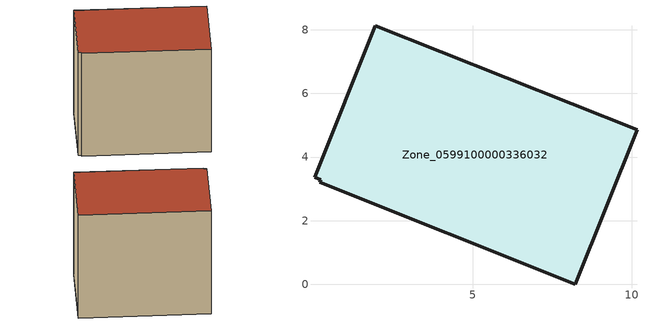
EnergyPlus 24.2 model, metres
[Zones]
Zone_0599100000336032
 floor ground (C_G): 0.23,3.29 0.04,3.37 1.94,8.13 10.16,4.85 8.22,0 0.2,3.2 z0.59
 wall outside (C_F): 10.16,4.85 1.94,8.13 0.04,3.37 0.23,3.29 0.2,3.2 8.22,0 10.16,4.85 z0.59:8.72
 roof outside (C_R): 0.04,3.37 0.23,3.29 0.2,3.2 8.22,0 10.16,4.85 1.94,8.13 z8.72
[BUILDING]
Pand.0599100000336032: North Axis=0; Terrain=City; Loads Convergence Tolerance Value=0.04; Temperature Convergence Tolerance Value=0.4; Solar Distribution=FullExterior; Maximum Number of Warmup Days=25; Minimum Number of Warmup Days=1
[Site:Location]
Rotterdam.The.Hague.AP_ZH_NLD Design_Conditions: Latitude=51.96; Longitude=4.45; Time Zone=1; Elevation=-4.5
[SITE:GROUNDTEMPERATURE:BUILDINGSURFACE]
18, 18, 18, 18, 18, 18, 18, 18, 18, 18, 18, 18
[MATERIAL] Thermal Absorptance=0.9; Solar Absorptance=0.7; Visible Absorptance=0.7
Name | Roughness | Thickness | Conductivity | Density | Specific Heat
G.TI.1975-1991 | MediumSmooth | 0.15 | 0.288461 | 540 | 1210
F.TI.1975-1991 | Rough | 0.3 | 0.230769 | 1920 | 840
R.TI.1975-1991 | MediumRough | 0.2 | 0.153846 | 1500 | 1000
[CONSTRUCTION]
C_G: G.TI.1975-1991
C_F: F.TI.1975-1991
C_R: R.TI.1975-1991
[ZONE]
Zone_0599100000336032: Type=1; Multiplier=1; Ceiling Height=Autocalculate; Volume=Autocalculate; Floor Area=autocalculate; Part of Total Floor Area=Yes
[ZONEINFILTRATION:DESIGNFLOWRATE]
Infil_Zone_0599100000336032: Zone or ZoneList or Space or SpaceList=Zone_0599100000336032; Schedule=AlwaysOn; Design Flow Rate Calculation Method=Flow/Area; Flow Rate per Floor Area=0.003; Constant Term Coefficient=1; Temperature Term Coefficient=0; Velocity Term Coefficient=0; Velocity Squared Term Coefficient=0
[HVACTEMPLATE:ZONE:IDEALLOADSAIRSYSTEM]
Zone_0599100000336032: Maximum Heating Supply Air Temperature=50; Minimum Cooling Supply Air Temperature=13; Maximum Heating Supply Air Humidity Ratio=0.0156; Minimum Cooling Supply Air Humidity Ratio=0.0077; Heating Limit=NoLimit; Cooling Limit=NoLimit; Dehumidification Control Type=ConstantSensibleHeatRatio; Cooling Sensible Heat Ratio=0.7; Dehumidification Setpoint=60; Humidification Control Type=None; Humidification Setpoint=30; Outdoor Air Method=None; Outdoor Air Flow Rate per Person=0.00944; Outdoor Air Flow Rate per Zone Floor Area=0; Outdoor Air Flow Rate per Zone=0; Demand Controlled Ventilation Type=None; Outdoor Air Economizer Type=NoEconomizer; Heat Recovery Type=None; Sensible Heat Recovery Effectiveness=0.7; Latent Heat Recovery Effectiveness=0.65
[ZONECONTROL:THERMOSTAT]
ThermostatControl_Zone_0599100000336032: Zone or ZoneList=Zone_0599100000336032; Control Type Schedule=DualSetpointControlType; Control 1=Thermostat_Zone_0599100000336032; Temperature Difference Between Cutout And Setpoint=0
[THERMOSTATSETPOINT:DUALSETPOINT]
Thermostat_Zone_0599100000336032: Heating Setpoint Temperature Schedule=HeatingSetpoint_Zone_0599100000336032; Cooling Setpoint Temperature Schedule=CoolingSetpoint_Zone_0599100000336032
[SCHEDULE:COMPACT]
HeatingSetpoint_Zone_0599100000336032: Through: 12/31, For: AllDays, Until: 24:00, 21
CoolingSetpoint_Zone_0599100000336032: Through: 12/31, For: AllDays, Until: 24:00, 24
DualSetpointControlType: Through: 12/31, For: AllDays, Until: 24:00, 4
AlwaysOn: Through: 12/31, For: AllDays, Until: 24:00, 1
